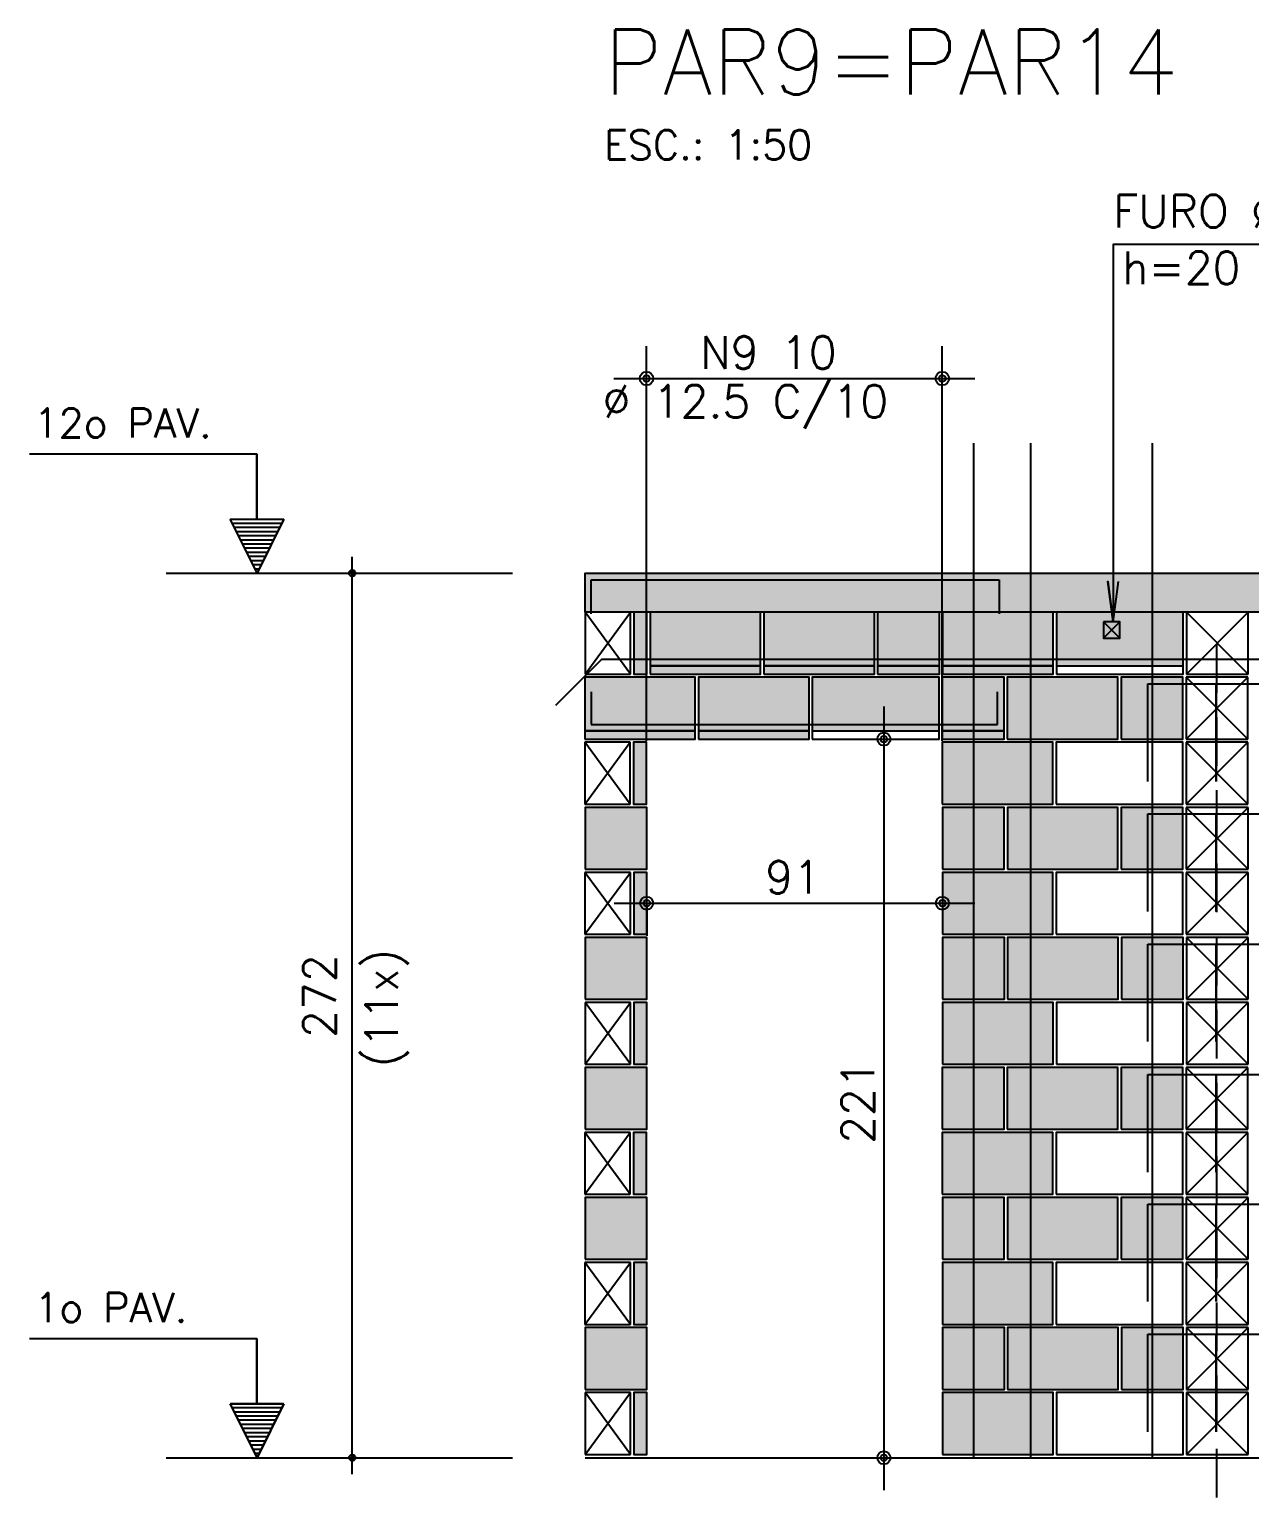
# Model space of a CAD drawing. Extents: x -2 to 121, y -2 to 61.
# Drawn here: x 69.19 to 76.7, y 28.76 to 37.8 of the extents above; entities that cross this region are included whole.
import ezdxf

# ---------------------------------------------------------------- set-up
doc = ezdxf.new("R2010")
doc.units = 0
doc.header["$MEASUREMENT"] = 0
doc.linetypes.add('ESTILO_TQS_0001', pattern=[0.45, 0.3, -0.15])
for name, color, linetype in [('PENA_01', 1, 'CONTINUOUS'), ('PENA_02', 2, 'CONTINUOUS'), ('PENA_03', 3, 'CONTINUOUS'), ('PENA_05', 5, 'CONTINUOUS'), ('PENA_06', 6, 'CONTINUOUS'), ('PENA_09', 254, 'CONTINUOUS'), ('PENA_11', 252, 'CONTINUOUS'), ('PENA_21', 100, 'CONTINUOUS'), ('PENA_23', 50, 'CONTINUOUS'), ('PENA_25', 210, 'CONTINUOUS')]:
    doc.layers.add(name, color=color, linetype=linetype)
doc.styles.get("Standard").update_dxf_attribs({"font": 'ROMANS.SHX'})

msp = doc.modelspace()

# ---------------------------------------------------------------- linework, layer by layer
at = {"layer": 'PENA_01', "linetype": 'Continuous'}
for p, q in [((72.988963, 33.423397), (72.988963, 35.850789)), ((74.808963, 33.423397), (74.808963, 35.850789)), ((72.788963, 35.650789), (75.008963, 35.650789)), ((70.03274, 34.453397), (72.163604, 34.453397)), ((75.801096, 34.153397), (75.901096, 34.053397)), ((75.901096, 34.153397), (75.801096, 34.053397)), ((73.011096, 33.883397), (73.691096, 33.883397)), ((73.711096, 33.883397), (74.391096, 33.883397)), ((74.411096, 33.883397), (74.791096, 33.883397)), ((74.811096, 33.883397), (75.491096, 33.883397)), ((75.511096, 33.883397), (76.291096, 33.883397)), ((74.449303, 33.633397), (74.449303, 28.813397)), ((72.608963, 33.483397), (73.288963, 33.483397)), ((73.308963, 33.483397), (73.988963, 33.483397)), ((74.008963, 33.483397), (74.788963, 33.483397)), ((74.808963, 33.483397), (75.188963, 33.483397)), ((74.598963, 33.433397), (74.649303, 33.433397)), ((72.79003, 32.423397), (75.01003, 32.423397)), ((72.99003, 32.413397), (72.99003, 32.223397)), ((70.03274, 29.013397), (72.163604, 29.013397)), ((74.413246, 29.013397), (74.649303, 29.013397))]:
    msp.add_line(p, q, dxfattribs=at)
at = {"layer": 'PENA_01', "linetype": 'ESTILO_TQS_0001'}
msp.add_line((76.495848, 34.018034), (76.495848, 23.289012), dxfattribs=at)
at = {"layer": 'PENA_01', "linetype": 'Continuous'}
msp.add_lwpolyline([(75.801096, 34.153397), (75.801096, 34.053397), (75.901096, 34.053397), (75.901096, 34.153397), (75.801096, 34.153397)], dxfattribs=at)
at = {"layer": 'PENA_02', "linetype": 'Continuous'}
for p, q in [((72.891096, 34.213397), (72.611096, 34.213397)), ((72.611096, 34.213397), (72.611096, 33.833397)), ((72.891096, 33.833397), (72.891096, 34.213397)), ((76.691096, 34.213397), (76.311096, 34.213397)), ((76.311096, 34.213397), (76.311096, 33.833397)), ((76.691096, 33.833397), (76.691096, 34.213397)), ((72.611096, 33.833397), (72.891096, 33.833397)), ((76.688963, 33.813397), (76.308963, 33.813397)), ((76.308963, 33.813397), (76.308963, 33.433397)), ((76.311096, 33.833397), (76.691096, 33.833397)), ((76.688963, 33.433397), (76.688963, 33.813397)), ((72.888963, 33.413397), (72.608963, 33.413397)), ((72.608963, 33.413397), (72.608963, 33.033397)), ((72.888963, 33.033397), (72.888963, 33.413397)), ((76.308963, 33.433397), (76.688963, 33.433397)), ((76.688963, 33.413397), (76.308963, 33.413397)), ((76.308963, 33.413397), (76.308963, 33.033397)), ((76.688963, 33.033397), (76.688963, 33.413397)), ((72.608963, 33.033397), (72.888963, 33.033397)), ((76.308963, 33.033397), (76.688963, 33.033397)), ((76.69003, 33.013397), (76.31003, 33.013397)), ((76.31003, 33.013397), (76.31003, 32.633397)), ((76.69003, 32.633397), (76.69003, 33.013397)), ((76.31003, 32.633397), (76.69003, 32.633397)), ((72.89003, 32.613397), (72.61003, 32.613397)), ((72.61003, 32.613397), (72.61003, 32.233397)), ((72.89003, 32.233397), (72.89003, 32.613397)), ((76.69003, 32.613397), (76.31003, 32.613397)), ((76.31003, 32.613397), (76.31003, 32.233397)), ((76.69003, 32.233397), (76.69003, 32.613397)), ((72.61003, 32.233397), (72.89003, 32.233397)), ((76.31003, 32.233397), (76.69003, 32.233397)), ((76.691096, 32.213397), (76.311096, 32.213397)), ((76.311096, 32.213397), (76.311096, 31.833397)), ((76.691096, 31.833397), (76.691096, 32.213397)), ((72.891096, 31.813397), (72.611096, 31.813397)), ((72.611096, 31.813397), (72.611096, 31.433397)), ((72.891096, 31.433397), (72.891096, 31.813397)), ((76.311096, 31.833397), (76.691096, 31.833397)), ((76.691096, 31.813397), (76.311096, 31.813397)), ((76.311096, 31.813397), (76.311096, 31.433397)), ((76.691096, 31.433397), (76.691096, 31.813397)), ((72.611096, 31.433397), (72.891096, 31.433397)), ((76.688963, 31.413397), (76.308963, 31.413397)), ((76.308963, 31.413397), (76.308963, 31.033397)), ((76.311096, 31.433397), (76.691096, 31.433397)), ((76.688963, 31.033397), (76.688963, 31.413397)), ((72.888963, 31.013397), (72.608963, 31.013397)), ((72.608963, 31.013397), (72.608963, 30.633397)), ((72.888963, 30.633397), (72.888963, 31.013397)), ((76.308963, 31.033397), (76.688963, 31.033397)), ((76.688963, 31.013397), (76.308963, 31.013397)), ((76.308963, 31.013397), (76.308963, 30.633397)), ((76.688963, 30.633397), (76.688963, 31.013397)), ((72.608963, 30.633397), (72.888963, 30.633397)), ((76.308963, 30.633397), (76.688963, 30.633397)), ((76.69003, 30.613397), (76.31003, 30.613397)), ((76.31003, 30.613397), (76.31003, 30.233397)), ((76.69003, 30.233397), (76.69003, 30.613397)), ((72.89003, 30.213397), (72.61003, 30.213397)), ((72.61003, 30.213397), (72.61003, 29.833397)), ((72.89003, 29.833397), (72.89003, 30.213397)), ((76.31003, 30.233397), (76.69003, 30.233397)), ((76.69003, 30.213397), (76.31003, 30.213397)), ((76.31003, 30.213397), (76.31003, 29.833397)), ((76.69003, 29.833397), (76.69003, 30.213397)), ((72.61003, 29.833397), (72.89003, 29.833397)), ((76.31003, 29.833397), (76.69003, 29.833397)), ((76.691096, 29.813397), (76.311096, 29.813397)), ((76.311096, 29.813397), (76.311096, 29.433397)), ((76.691096, 29.433397), (76.691096, 29.813397)), ((72.891096, 29.413397), (72.611096, 29.413397)), ((72.611096, 29.413397), (72.611096, 29.033397)), ((72.891096, 29.033397), (72.891096, 29.413397)), ((76.311096, 29.433397), (76.691096, 29.433397)), ((76.691096, 29.413397), (76.311096, 29.413397)), ((76.311096, 29.413397), (76.311096, 29.033397)), ((76.691096, 29.033397), (76.691096, 29.413397)), ((72.611096, 29.033397), (72.891096, 29.033397)), ((72.611096, 29.013397), (83.791096, 29.013397)), ((76.311096, 29.033397), (76.691096, 29.033397))]:
    msp.add_line(p, q, dxfattribs=at)
for points in [[(72.611096, 34.213397), (72.611096, 34.453397), (83.791096, 34.453397), (83.791096, 34.213397), (72.611096, 34.213397)], [(72.911096, 33.833397), (72.991096, 33.833397), (72.991096, 34.213397), (72.911096, 34.213397), (72.911096, 33.833397)], [(73.011096, 33.833397), (73.691096, 33.833397), (73.691096, 34.213397), (73.011096, 34.213397), (73.011096, 33.833397)], [(73.711096, 33.833397), (74.391096, 33.833397), (74.391096, 34.213397), (73.711096, 34.213397), (73.711096, 33.833397)], [(74.411096, 33.833397), (74.791096, 33.833397), (74.791096, 34.213397), (74.411096, 34.213397), (74.411096, 33.833397)], [(74.811096, 33.833397), (75.491096, 33.833397), (75.491096, 34.213397), (74.811096, 34.213397), (74.811096, 33.833397)], [(75.511096, 33.833397), (76.291096, 33.833397), (76.291096, 34.213397), (75.511096, 34.213397), (75.511096, 33.833397)], [(72.608963, 33.433397), (73.288963, 33.433397), (73.288963, 33.813397), (72.608963, 33.813397), (72.608963, 33.433397)], [(73.308963, 33.433397), (73.988963, 33.433397), (73.988963, 33.813397), (73.308963, 33.813397), (73.308963, 33.433397)], [(74.008963, 33.433397), (74.788963, 33.433397), (74.788963, 33.813397), (74.008963, 33.813397), (74.008963, 33.433397)], [(74.808963, 33.433397), (75.188963, 33.433397), (75.188963, 33.813397), (74.808963, 33.813397), (74.808963, 33.433397)], [(75.208963, 33.433397), (75.888963, 33.433397), (75.888963, 33.813397), (75.208963, 33.813397), (75.208963, 33.433397)], [(75.908963, 33.433397), (76.288963, 33.433397), (76.288963, 33.813397), (75.908963, 33.813397), (75.908963, 33.433397)], [(72.908963, 33.033397), (72.988963, 33.033397), (72.988963, 33.413397), (72.908963, 33.413397), (72.908963, 33.033397)], [(74.808963, 33.033397), (75.488963, 33.033397), (75.488963, 33.413397), (74.808963, 33.413397), (74.808963, 33.033397)], [(75.508963, 33.033397), (76.288963, 33.033397), (76.288963, 33.413397), (75.508963, 33.413397), (75.508963, 33.033397)], [(72.611096, 32.633397), (72.991096, 32.633397), (72.991096, 33.013397), (72.611096, 33.013397), (72.611096, 32.633397)], [(74.81003, 32.633397), (75.19003, 32.633397), (75.19003, 33.013397), (74.81003, 33.013397), (74.81003, 32.633397)], [(75.21003, 32.633397), (75.89003, 32.633397), (75.89003, 33.013397), (75.21003, 33.013397), (75.21003, 32.633397)], [(75.91003, 32.633397), (76.29003, 32.633397), (76.29003, 33.013397), (75.91003, 33.013397), (75.91003, 32.633397)], [(72.91003, 32.233397), (72.99003, 32.233397), (72.99003, 32.613397), (72.91003, 32.613397), (72.91003, 32.233397)], [(74.81003, 32.233397), (75.49003, 32.233397), (75.49003, 32.613397), (74.81003, 32.613397), (74.81003, 32.233397)], [(75.51003, 32.233397), (76.29003, 32.233397), (76.29003, 32.613397), (75.51003, 32.613397), (75.51003, 32.233397)], [(72.611096, 31.833397), (72.991096, 31.833397), (72.991096, 32.213397), (72.611096, 32.213397), (72.611096, 31.833397)], [(74.811096, 31.833397), (75.191096, 31.833397), (75.191096, 32.213397), (74.811096, 32.213397), (74.811096, 31.833397)], [(75.211096, 31.833397), (75.891096, 31.833397), (75.891096, 32.213397), (75.211096, 32.213397), (75.211096, 31.833397)], [(75.911096, 31.833397), (76.291096, 31.833397), (76.291096, 32.213397), (75.911096, 32.213397), (75.911096, 31.833397)], [(72.911096, 31.433397), (72.991096, 31.433397), (72.991096, 31.813397), (72.911096, 31.813397), (72.911096, 31.433397)], [(74.811096, 31.433397), (75.491096, 31.433397), (75.491096, 31.813397), (74.811096, 31.813397), (74.811096, 31.433397)], [(75.511096, 31.433397), (76.291096, 31.433397), (76.291096, 31.813397), (75.511096, 31.813397), (75.511096, 31.433397)], [(72.611096, 31.033397), (72.991096, 31.033397), (72.991096, 31.413397), (72.611096, 31.413397), (72.611096, 31.033397)], [(74.808963, 31.033397), (75.188963, 31.033397), (75.188963, 31.413397), (74.808963, 31.413397), (74.808963, 31.033397)], [(75.208963, 31.033397), (75.888963, 31.033397), (75.888963, 31.413397), (75.208963, 31.413397), (75.208963, 31.033397)], [(75.908963, 31.033397), (76.288963, 31.033397), (76.288963, 31.413397), (75.908963, 31.413397), (75.908963, 31.033397)], [(72.908963, 30.633397), (72.988963, 30.633397), (72.988963, 31.013397), (72.908963, 31.013397), (72.908963, 30.633397)], [(74.808963, 30.633397), (75.488963, 30.633397), (75.488963, 31.013397), (74.808963, 31.013397), (74.808963, 30.633397)], [(75.508963, 30.633397), (76.288963, 30.633397), (76.288963, 31.013397), (75.508963, 31.013397), (75.508963, 30.633397)], [(72.611096, 30.233397), (72.991096, 30.233397), (72.991096, 30.613397), (72.611096, 30.613397), (72.611096, 30.233397)], [(74.81003, 30.233397), (75.19003, 30.233397), (75.19003, 30.613397), (74.81003, 30.613397), (74.81003, 30.233397)], [(75.21003, 30.233397), (75.89003, 30.233397), (75.89003, 30.613397), (75.21003, 30.613397), (75.21003, 30.233397)], [(75.91003, 30.233397), (76.29003, 30.233397), (76.29003, 30.613397), (75.91003, 30.613397), (75.91003, 30.233397)], [(72.91003, 29.833397), (72.99003, 29.833397), (72.99003, 30.213397), (72.91003, 30.213397), (72.91003, 29.833397)], [(74.81003, 29.833397), (75.49003, 29.833397), (75.49003, 30.213397), (74.81003, 30.213397), (74.81003, 29.833397)], [(75.51003, 29.833397), (76.29003, 29.833397), (76.29003, 30.213397), (75.51003, 30.213397), (75.51003, 29.833397)], [(72.611096, 29.433397), (72.991096, 29.433397), (72.991096, 29.813397), (72.611096, 29.813397), (72.611096, 29.433397)], [(74.811096, 29.433397), (75.191096, 29.433397), (75.191096, 29.813397), (74.811096, 29.813397), (74.811096, 29.433397)], [(75.211096, 29.433397), (75.891096, 29.433397), (75.891096, 29.813397), (75.211096, 29.813397), (75.211096, 29.433397)], [(75.911096, 29.433397), (76.291096, 29.433397), (76.291096, 29.813397), (75.911096, 29.813397), (75.911096, 29.433397)], [(72.911096, 29.033397), (72.991096, 29.033397), (72.991096, 29.413397), (72.911096, 29.413397), (72.911096, 29.033397)], [(74.811096, 29.033397), (75.491096, 29.033397), (75.491096, 29.413397), (74.811096, 29.413397), (74.811096, 29.033397)], [(75.511096, 29.033397), (76.291096, 29.033397), (76.291096, 29.413397), (75.511096, 29.413397), (75.511096, 29.033397)]]:
    msp.add_lwpolyline(points, dxfattribs=at)
for centre, radius in [((72.988963, 35.650789), 0.041625), ((72.988963, 35.650789), 0.02075), ((74.808963, 35.650789), 0.041625), ((74.808963, 35.650789), 0.02075), ((71.178886, 34.453397), 0.02), ((71.178886, 34.453397), 0.01), ((74.449303, 33.433397), 0.04), ((74.449303, 33.433397), 0.02), ((72.99003, 32.423397), 0.04), ((72.99003, 32.423397), 0.02), ((74.81003, 32.423397), 0.04), ((74.81003, 32.423397), 0.02), ((71.178886, 29.013397), 0.02), ((71.178886, 29.013397), 0.01), ((74.449303, 29.013397), 0.04), ((74.449303, 29.013397), 0.02)]:
    msp.add_circle(centre, radius, dxfattribs=at)
at = {"layer": 'PENA_03', "linetype": 'Continuous'}
for p, q in [((70.591739, 35.185263), (69.191739, 35.185263)), ((70.591739, 34.785263), (70.591739, 35.185263)), ((70.593139, 34.785263), (70.593139, 35.186663)), ((70.592439, 34.453397), (70.426506, 34.785263)), ((70.426506, 34.785263), (70.591739, 34.785263)), ((70.592439, 34.45652), (70.428762, 34.783872)), ((70.756115, 34.783872), (70.428762, 34.783872)), ((70.745608, 34.759735), (70.439269, 34.759735)), ((70.732844, 34.734207), (70.452034, 34.734207)), ((70.72008, 34.708679), (70.464798, 34.708679)), ((70.758372, 34.785263), (70.592439, 34.453397)), ((70.756115, 34.783873), (70.592439, 34.456519)), ((70.593139, 34.785263), (70.758372, 34.785263)), ((70.707315, 34.683151), (70.477562, 34.683151)), ((70.694551, 34.657622), (70.490326, 34.657622)), ((70.681787, 34.632094), (70.50309, 34.632094)), ((70.669023, 34.606566), (70.515854, 34.606566)), ((70.656259, 34.581038), (70.528618, 34.581038)), ((70.643495, 34.55551), (70.541382, 34.55551)), ((70.630731, 34.529982), (70.554146, 34.529982)), ((71.178886, 28.912865), (71.178886, 34.553397)), ((70.617967, 34.504453), (70.56691, 34.504453)), ((70.605203, 34.478925), (70.579675, 34.478925)), ((72.611096, 33.833397), (72.891096, 34.213397)), ((72.891096, 33.833397), (72.611096, 34.213397)), ((76.311096, 33.833397), (76.691096, 34.213397)), ((76.691096, 33.833397), (76.311096, 34.213397)), ((76.308963, 33.433397), (76.688963, 33.813397)), ((76.688963, 33.433397), (76.308963, 33.813397)), ((72.608963, 33.033397), (72.888963, 33.413397)), ((72.888963, 33.033397), (72.608963, 33.413397)), ((74.398963, 33.433397), (74.398963, 33.433397)), ((76.308963, 33.033397), (76.688963, 33.413397)), ((76.688963, 33.033397), (76.308963, 33.413397)), ((72.988963, 33.223397), (72.988963, 33.223397)), ((74.808963, 33.223397), (74.808963, 33.223397)), ((76.31003, 32.633397), (76.69003, 33.013397)), ((76.69003, 32.633397), (76.31003, 33.013397)), ((72.61003, 32.233397), (72.89003, 32.613397)), ((72.89003, 32.233397), (72.61003, 32.613397)), ((72.99003, 32.613397), (72.99003, 32.613397)), ((76.31003, 32.233397), (76.69003, 32.613397)), ((76.69003, 32.233397), (76.31003, 32.613397)), ((74.81003, 32.423397), (74.81003, 32.423397)), ((76.311096, 31.833397), (76.691096, 32.213397)), ((76.691096, 31.833397), (76.311096, 32.213397)), ((72.611096, 31.433397), (72.891096, 31.813397)), ((72.891096, 31.433397), (72.611096, 31.813397)), ((76.311096, 31.433397), (76.691096, 31.813397)), ((76.691096, 31.433397), (76.311096, 31.813397)), ((76.308963, 31.033397), (76.688963, 31.413397)), ((76.688963, 31.033397), (76.308963, 31.413397)), ((72.608963, 30.633397), (72.888963, 31.013397)), ((72.888963, 30.633397), (72.608963, 31.013397)), ((76.308963, 30.633397), (76.688963, 31.013397)), ((76.688963, 30.633397), (76.308963, 31.013397)), ((76.31003, 30.233397), (76.69003, 30.613397)), ((76.69003, 30.233397), (76.31003, 30.613397)), ((72.61003, 29.833397), (72.89003, 30.213397)), ((72.89003, 29.833397), (72.61003, 30.213397)), ((76.31003, 29.833397), (76.69003, 30.213397)), ((76.69003, 29.833397), (76.31003, 30.213397)), ((70.591739, 29.745263), (69.191739, 29.745263)), ((70.591739, 29.345263), (70.591739, 29.745263)), ((70.593139, 29.345263), (70.593139, 29.746663)), ((76.311096, 29.433397), (76.691096, 29.813397)), ((76.691096, 29.433397), (76.311096, 29.813397)), ((72.611096, 29.033397), (72.891096, 29.413397)), ((72.891096, 29.033397), (72.611096, 29.413397)), ((76.311096, 29.033397), (76.691096, 29.413397)), ((76.691096, 29.033397), (76.311096, 29.413397)), ((70.592439, 29.013397), (70.426506, 29.345263)), ((70.426506, 29.345263), (70.591739, 29.345263)), ((70.592439, 29.01652), (70.428762, 29.343872)), ((70.756115, 29.343872), (70.428762, 29.343872)), ((70.745608, 29.319735), (70.439269, 29.319735)), ((70.732844, 29.294207), (70.452034, 29.294207)), ((70.758372, 29.345263), (70.592439, 29.013397)), ((70.756115, 29.343873), (70.592439, 29.016519)), ((70.593139, 29.345263), (70.758372, 29.345263)), ((70.72008, 29.268679), (70.464798, 29.268679)), ((70.707315, 29.243151), (70.477562, 29.243151)), ((70.694551, 29.217622), (70.490326, 29.217622)), ((70.681787, 29.192094), (70.50309, 29.192094)), ((70.669023, 29.166566), (70.515854, 29.166566)), ((70.656259, 29.141038), (70.528618, 29.141038)), ((70.643495, 29.11551), (70.541382, 29.11551)), ((70.630731, 29.089982), (70.554146, 29.089982)), ((70.617967, 29.064453), (70.56691, 29.064453)), ((70.605203, 29.038925), (70.579675, 29.038925)), ((74.213246, 29.013397), (74.213246, 29.013397))]:
    msp.add_line(p, q, dxfattribs=at)
msp.add_lwpolyline([(77.310119, 36.475972), (75.860127, 36.475972), (75.860127, 34.153628), (75.827496, 34.401489), (75.860127, 34.153628), (75.892759, 34.401489)], dxfattribs=at)
at = {"layer": 'PENA_05', "linetype": 'Continuous'}
for p, q in [((72.648963, 34.203397), (72.648963, 34.413397)), ((72.648963, 34.413397), (75.158963, 34.413397)), ((75.158963, 34.413397), (75.158963, 34.203397)), ((72.711096, 33.923397), (72.428253, 33.640555)), ((83.691096, 33.923397), (72.711096, 33.923397)), ((72.648963, 33.723397), (72.648963, 33.523397)), ((75.148963, 33.523397), (75.148963, 33.723397)), ((76.074032, 33.172453), (76.074032, 33.772453)), ((76.074032, 33.772453), (76.494032, 33.772453)), ((76.494032, 33.772453), (76.494032, 33.172453)), ((76.494032, 33.172453), (76.494032, 33.772453)), ((76.494032, 33.772453), (76.914032, 33.772453)), ((72.648963, 33.523397), (75.148963, 33.523397)), ((76.074032, 32.372453), (76.074032, 32.972453)), ((76.074032, 32.972453), (76.494032, 32.972453)), ((76.494032, 32.972453), (76.494032, 32.372453)), ((76.494032, 32.372453), (76.494032, 32.972453)), ((76.494032, 32.972453), (76.914032, 32.972453)), ((76.074032, 31.572453), (76.074032, 32.172453)), ((76.074032, 32.172453), (76.494032, 32.172453)), ((76.494032, 32.172453), (76.494032, 31.572453)), ((76.494032, 31.572453), (76.494032, 32.172453)), ((76.494032, 32.172453), (76.914032, 32.172453)), ((76.074032, 30.770081), (76.074032, 31.370081)), ((76.074032, 31.370081), (76.494032, 31.370081)), ((76.494032, 31.370081), (76.494032, 30.770081)), ((76.494032, 30.770081), (76.494032, 31.370081)), ((76.494032, 31.370081), (76.914032, 31.370081)), ((76.074032, 29.973319), (76.074032, 30.573319)), ((76.074032, 30.573319), (76.494032, 30.573319)), ((76.494032, 30.573319), (76.494032, 29.973319)), ((76.494032, 29.973319), (76.494032, 30.573319)), ((76.494032, 30.573319), (76.914032, 30.573319)), ((76.074032, 29.172453), (76.074032, 29.772453)), ((76.074032, 29.772453), (76.494032, 29.772453)), ((76.494032, 29.772453), (76.494032, 29.172453)), ((76.494032, 29.172453), (76.494032, 29.772453)), ((76.494032, 29.772453), (76.914032, 29.772453))]:
    msp.add_line(p, q, dxfattribs=at)
for points in [[(75.001096, 35.253397), (75.001096, 29.013397)], [(75.351096, 35.253397), (75.351096, 29.013397)], [(76.101096, 35.253397), (76.101096, 29.013397)]]:
    msp.add_lwpolyline(points, dxfattribs=at)
at = {"layer": 'PENA_09', "linetype": 'Continuous'}
for points in [[(73.011096, 33.883397), (73.691096, 33.883397), (73.691096, 34.213397), (73.011096, 34.213397), (73.011096, 33.883397)], [(73.711096, 33.883397), (74.391096, 33.883397), (74.391096, 34.213397), (73.711096, 34.213397), (73.711096, 33.883397)], [(74.411096, 33.883397), (74.791096, 33.883397), (74.791096, 34.213397), (74.411096, 34.213397), (74.411096, 33.883397)], [(74.811096, 33.883397), (75.491096, 33.883397), (75.491096, 34.213397), (74.811096, 34.213397), (74.811096, 33.883397)], [(75.511096, 33.883397), (76.291096, 33.883397), (76.291096, 34.213397), (75.511096, 34.213397), (75.511096, 33.883397)], [(72.608963, 33.483397), (73.288963, 33.483397), (73.288963, 33.813397), (72.608963, 33.813397), (72.608963, 33.483397)], [(73.308963, 33.483397), (73.988963, 33.483397), (73.988963, 33.813397), (73.308963, 33.813397), (73.308963, 33.483397)], [(74.008963, 33.483397), (74.788963, 33.483397), (74.788963, 33.813397), (74.008963, 33.813397), (74.008963, 33.483397)], [(74.808963, 33.483397), (75.188963, 33.483397), (75.188963, 33.813397), (74.808963, 33.813397), (74.808963, 33.483397)]]:
    msp.add_lwpolyline(points, dxfattribs=at)
for points in [[(73.011096, 33.883397), (73.691096, 33.883397), (73.691096, 34.213397)], [(73.011096, 33.883397), (73.691096, 34.213397), (73.011096, 34.213397)], [(73.011096, 33.883397), (73.011096, 34.213397), (73.011096, 33.883397)], [(73.711096, 33.883397), (74.391096, 33.883397), (74.391096, 34.213397)], [(73.711096, 33.883397), (74.391096, 34.213397), (73.711096, 34.213397)], [(73.711096, 33.883397), (73.711096, 34.213397), (73.711096, 33.883397)], [(74.411096, 33.883397), (74.791096, 33.883397), (74.791096, 34.213397)], [(74.411096, 33.883397), (74.791096, 34.213397), (74.411096, 34.213397)], [(74.411096, 33.883397), (74.411096, 34.213397), (74.411096, 33.883397)], [(74.811096, 33.883397), (75.491096, 33.883397), (75.491096, 34.213397)], [(74.811096, 33.883397), (75.491096, 34.213397), (74.811096, 34.213397)], [(74.811096, 33.883397), (74.811096, 34.213397), (74.811096, 33.883397)], [(75.511096, 33.883397), (76.291096, 33.883397), (76.291096, 34.213397)], [(75.511096, 33.883397), (76.291096, 34.213397), (75.511096, 34.213397)], [(75.511096, 33.883397), (75.511096, 34.213397), (75.511096, 33.883397)], [(72.608963, 33.483397), (73.288963, 33.483397), (73.288963, 33.813397)], [(72.608963, 33.483397), (73.288963, 33.813397), (72.608963, 33.813397)], [(72.608963, 33.483397), (72.608963, 33.813397), (72.608963, 33.483397)], [(73.308963, 33.483397), (73.988963, 33.483397), (73.988963, 33.813397)], [(73.308963, 33.483397), (73.988963, 33.813397), (73.308963, 33.813397)], [(73.308963, 33.483397), (73.308963, 33.813397), (73.308963, 33.483397)], [(74.008963, 33.483397), (74.788963, 33.483397), (74.788963, 33.813397)], [(74.008963, 33.483397), (74.788963, 33.813397), (74.008963, 33.813397)], [(74.008963, 33.483397), (74.008963, 33.813397), (74.008963, 33.483397)], [(74.808963, 33.483397), (75.188963, 33.483397), (75.188963, 33.813397)], [(74.808963, 33.483397), (75.188963, 33.813397), (74.808963, 33.813397)], [(74.808963, 33.483397), (74.808963, 33.813397), (74.808963, 33.483397)]]:
    msp.add_solid(points, dxfattribs=at)
at = {"layer": 'PENA_11', "linetype": 'Continuous'}
for points in [[(72.611096, 34.213397), (72.611096, 34.453397), (83.791096, 34.453397)], [(72.611096, 34.213397), (83.791096, 34.453397), (83.791096, 34.213397)], [(72.611096, 34.213397), (83.791096, 34.213397), (72.611096, 34.213397)]]:
    msp.add_solid(points, dxfattribs=at)
at = {"layer": 'PENA_21', "linetype": 'Continuous'}
for points in [[(73.011096, 33.833397), (73.691096, 33.833397), (73.691096, 33.883397), (73.011096, 33.883397), (73.011096, 33.833397)], [(73.711096, 33.833397), (74.391096, 33.833397), (74.391096, 33.883397), (73.711096, 33.883397), (73.711096, 33.833397)], [(74.811096, 33.833397), (75.491096, 33.833397), (75.491096, 33.883397), (74.811096, 33.883397), (74.811096, 33.833397)], [(75.208963, 33.433397), (75.888963, 33.433397), (75.888963, 33.813397), (75.208963, 33.813397), (75.208963, 33.433397)], [(72.608963, 33.433397), (73.288963, 33.433397), (73.288963, 33.483397), (72.608963, 33.483397), (72.608963, 33.433397)], [(73.308963, 33.433397), (73.988963, 33.433397), (73.988963, 33.483397), (73.308963, 33.483397), (73.308963, 33.433397)], [(74.808963, 33.033397), (75.488963, 33.033397), (75.488963, 33.413397), (74.808963, 33.413397), (74.808963, 33.033397)], [(75.21003, 32.633397), (75.89003, 32.633397), (75.89003, 33.013397), (75.21003, 33.013397), (75.21003, 32.633397)], [(74.81003, 32.233397), (75.49003, 32.233397), (75.49003, 32.613397), (74.81003, 32.613397), (74.81003, 32.233397)], [(75.211096, 31.833397), (75.891096, 31.833397), (75.891096, 32.213397), (75.211096, 32.213397), (75.211096, 31.833397)], [(74.811096, 31.433397), (75.491096, 31.433397), (75.491096, 31.813397), (74.811096, 31.813397), (74.811096, 31.433397)], [(75.208963, 31.033397), (75.888963, 31.033397), (75.888963, 31.413397), (75.208963, 31.413397), (75.208963, 31.033397)], [(74.808963, 30.633397), (75.488963, 30.633397), (75.488963, 31.013397), (74.808963, 31.013397), (74.808963, 30.633397)], [(75.21003, 30.233397), (75.89003, 30.233397), (75.89003, 30.613397), (75.21003, 30.613397), (75.21003, 30.233397)], [(74.81003, 29.833397), (75.49003, 29.833397), (75.49003, 30.213397), (74.81003, 30.213397), (74.81003, 29.833397)], [(75.211096, 29.433397), (75.891096, 29.433397), (75.891096, 29.813397), (75.211096, 29.813397), (75.211096, 29.433397)], [(74.811096, 29.033397), (75.491096, 29.033397), (75.491096, 29.413397), (74.811096, 29.413397), (74.811096, 29.033397)]]:
    msp.add_lwpolyline(points, dxfattribs=at)
for points in [[(73.011096, 33.833397), (73.691096, 33.833397), (73.691096, 33.883397)], [(73.011096, 33.833397), (73.691096, 33.883397), (73.011096, 33.883397)], [(73.011096, 33.833397), (73.011096, 33.883397), (73.011096, 33.833397)], [(73.711096, 33.833397), (74.391096, 33.833397), (74.391096, 33.883397)], [(73.711096, 33.833397), (74.391096, 33.883397), (73.711096, 33.883397)], [(73.711096, 33.833397), (73.711096, 33.883397), (73.711096, 33.833397)], [(74.811096, 33.833397), (75.491096, 33.833397), (75.491096, 33.883397)], [(74.811096, 33.833397), (75.491096, 33.883397), (74.811096, 33.883397)], [(74.811096, 33.833397), (74.811096, 33.883397), (74.811096, 33.833397)], [(75.208963, 33.433397), (75.888963, 33.433397), (75.888963, 33.813397)], [(75.208963, 33.433397), (75.888963, 33.813397), (75.208963, 33.813397)], [(75.208963, 33.433397), (75.208963, 33.813397), (75.208963, 33.433397)], [(72.608963, 33.433397), (73.288963, 33.433397), (73.288963, 33.483397)], [(72.608963, 33.433397), (73.288963, 33.483397), (72.608963, 33.483397)], [(72.608963, 33.433397), (72.608963, 33.483397), (72.608963, 33.433397)], [(73.308963, 33.433397), (73.988963, 33.433397), (73.988963, 33.483397)], [(73.308963, 33.433397), (73.988963, 33.483397), (73.308963, 33.483397)], [(73.308963, 33.433397), (73.308963, 33.483397), (73.308963, 33.433397)], [(74.808963, 33.033397), (75.488963, 33.033397), (75.488963, 33.413397)], [(74.808963, 33.033397), (75.488963, 33.413397), (74.808963, 33.413397)], [(74.808963, 33.033397), (74.808963, 33.413397), (74.808963, 33.033397)], [(75.21003, 32.633397), (75.89003, 32.633397), (75.89003, 33.013397)], [(75.21003, 32.633397), (75.89003, 33.013397), (75.21003, 33.013397)], [(75.21003, 32.633397), (75.21003, 33.013397), (75.21003, 32.633397)], [(74.81003, 32.233397), (75.49003, 32.233397), (75.49003, 32.613397)], [(74.81003, 32.233397), (75.49003, 32.613397), (74.81003, 32.613397)], [(74.81003, 32.233397), (74.81003, 32.613397), (74.81003, 32.233397)], [(75.211096, 31.833397), (75.891096, 31.833397), (75.891096, 32.213397)], [(75.211096, 31.833397), (75.891096, 32.213397), (75.211096, 32.213397)], [(75.211096, 31.833397), (75.211096, 32.213397), (75.211096, 31.833397)], [(74.811096, 31.433397), (75.491096, 31.433397), (75.491096, 31.813397)], [(74.811096, 31.433397), (75.491096, 31.813397), (74.811096, 31.813397)], [(74.811096, 31.433397), (74.811096, 31.813397), (74.811096, 31.433397)], [(75.208963, 31.033397), (75.888963, 31.033397), (75.888963, 31.413397)], [(75.208963, 31.033397), (75.888963, 31.413397), (75.208963, 31.413397)], [(75.208963, 31.033397), (75.208963, 31.413397), (75.208963, 31.033397)], [(74.808963, 30.633397), (75.488963, 30.633397), (75.488963, 31.013397)], [(74.808963, 30.633397), (75.488963, 31.013397), (74.808963, 31.013397)], [(74.808963, 30.633397), (74.808963, 31.013397), (74.808963, 30.633397)], [(75.21003, 30.233397), (75.89003, 30.233397), (75.89003, 30.613397)], [(75.21003, 30.233397), (75.89003, 30.613397), (75.21003, 30.613397)], [(75.21003, 30.233397), (75.21003, 30.613397), (75.21003, 30.233397)], [(74.81003, 29.833397), (75.49003, 29.833397), (75.49003, 30.213397)], [(74.81003, 29.833397), (75.49003, 30.213397), (74.81003, 30.213397)], [(74.81003, 29.833397), (74.81003, 30.213397), (74.81003, 29.833397)], [(75.211096, 29.433397), (75.891096, 29.433397), (75.891096, 29.813397)], [(75.211096, 29.433397), (75.891096, 29.813397), (75.211096, 29.813397)], [(75.211096, 29.433397), (75.211096, 29.813397), (75.211096, 29.433397)], [(74.811096, 29.033397), (75.491096, 29.033397), (75.491096, 29.413397)], [(74.811096, 29.033397), (75.491096, 29.413397), (74.811096, 29.413397)], [(74.811096, 29.033397), (74.811096, 29.413397), (74.811096, 29.033397)]]:
    msp.add_solid(points, dxfattribs=at)
at = {"layer": 'PENA_23', "linetype": 'Continuous'}
for points in [[(74.411096, 33.833397), (74.791096, 33.833397), (74.791096, 33.883397), (74.411096, 33.883397), (74.411096, 33.833397)], [(75.908963, 33.433397), (76.288963, 33.433397), (76.288963, 33.813397), (75.908963, 33.813397), (75.908963, 33.433397)], [(74.808963, 33.433397), (75.188963, 33.433397), (75.188963, 33.483397), (74.808963, 33.483397), (74.808963, 33.433397)], [(72.611096, 32.633397), (72.991096, 32.633397), (72.991096, 33.013397), (72.611096, 33.013397), (72.611096, 32.633397)], [(74.81003, 32.633397), (75.19003, 32.633397), (75.19003, 33.013397), (74.81003, 33.013397), (74.81003, 32.633397)], [(75.91003, 32.633397), (76.29003, 32.633397), (76.29003, 33.013397), (75.91003, 33.013397), (75.91003, 32.633397)], [(72.611096, 31.833397), (72.991096, 31.833397), (72.991096, 32.213397), (72.611096, 32.213397), (72.611096, 31.833397)], [(74.811096, 31.833397), (75.191096, 31.833397), (75.191096, 32.213397), (74.811096, 32.213397), (74.811096, 31.833397)], [(75.911096, 31.833397), (76.291096, 31.833397), (76.291096, 32.213397), (75.911096, 32.213397), (75.911096, 31.833397)], [(72.611096, 31.033397), (72.991096, 31.033397), (72.991096, 31.413397), (72.611096, 31.413397), (72.611096, 31.033397)], [(74.808963, 31.033397), (75.188963, 31.033397), (75.188963, 31.413397), (74.808963, 31.413397), (74.808963, 31.033397)], [(75.908963, 31.033397), (76.288963, 31.033397), (76.288963, 31.413397), (75.908963, 31.413397), (75.908963, 31.033397)], [(72.611096, 30.233397), (72.991096, 30.233397), (72.991096, 30.613397), (72.611096, 30.613397), (72.611096, 30.233397)], [(74.81003, 30.233397), (75.19003, 30.233397), (75.19003, 30.613397), (74.81003, 30.613397), (74.81003, 30.233397)], [(75.91003, 30.233397), (76.29003, 30.233397), (76.29003, 30.613397), (75.91003, 30.613397), (75.91003, 30.233397)], [(72.611096, 29.433397), (72.991096, 29.433397), (72.991096, 29.813397), (72.611096, 29.813397), (72.611096, 29.433397)], [(74.811096, 29.433397), (75.191096, 29.433397), (75.191096, 29.813397), (74.811096, 29.813397), (74.811096, 29.433397)], [(75.911096, 29.433397), (76.291096, 29.433397), (76.291096, 29.813397), (75.911096, 29.813397), (75.911096, 29.433397)]]:
    msp.add_lwpolyline(points, dxfattribs=at)
for points in [[(74.411096, 33.833397), (74.791096, 33.833397), (74.791096, 33.883397)], [(74.411096, 33.833397), (74.791096, 33.883397), (74.411096, 33.883397)], [(74.411096, 33.833397), (74.411096, 33.883397), (74.411096, 33.833397)], [(75.908963, 33.433397), (76.288963, 33.433397), (76.288963, 33.813397)], [(75.908963, 33.433397), (76.288963, 33.813397), (75.908963, 33.813397)], [(75.908963, 33.433397), (75.908963, 33.813397), (75.908963, 33.433397)], [(74.808963, 33.433397), (75.188963, 33.433397), (75.188963, 33.483397)], [(74.808963, 33.433397), (75.188963, 33.483397), (74.808963, 33.483397)], [(74.808963, 33.433397), (74.808963, 33.483397), (74.808963, 33.433397)], [(72.611096, 32.633397), (72.991096, 32.633397), (72.991096, 33.013397)], [(72.611096, 32.633397), (72.991096, 33.013397), (72.611096, 33.013397)], [(72.611096, 32.633397), (72.611096, 33.013397), (72.611096, 32.633397)], [(74.81003, 32.633397), (75.19003, 32.633397), (75.19003, 33.013397)], [(74.81003, 32.633397), (75.19003, 33.013397), (74.81003, 33.013397)], [(74.81003, 32.633397), (74.81003, 33.013397), (74.81003, 32.633397)], [(75.91003, 32.633397), (76.29003, 32.633397), (76.29003, 33.013397)], [(75.91003, 32.633397), (76.29003, 33.013397), (75.91003, 33.013397)], [(75.91003, 32.633397), (75.91003, 33.013397), (75.91003, 32.633397)], [(72.611096, 31.833397), (72.991096, 31.833397), (72.991096, 32.213397)], [(72.611096, 31.833397), (72.991096, 32.213397), (72.611096, 32.213397)], [(72.611096, 31.833397), (72.611096, 32.213397), (72.611096, 31.833397)], [(74.811096, 31.833397), (75.191096, 31.833397), (75.191096, 32.213397)], [(74.811096, 31.833397), (75.191096, 32.213397), (74.811096, 32.213397)], [(74.811096, 31.833397), (74.811096, 32.213397), (74.811096, 31.833397)], [(75.911096, 31.833397), (76.291096, 31.833397), (76.291096, 32.213397)], [(75.911096, 31.833397), (76.291096, 32.213397), (75.911096, 32.213397)], [(75.911096, 31.833397), (75.911096, 32.213397), (75.911096, 31.833397)], [(72.611096, 31.033397), (72.991096, 31.033397), (72.991096, 31.413397)], [(72.611096, 31.033397), (72.991096, 31.413397), (72.611096, 31.413397)], [(72.611096, 31.033397), (72.611096, 31.413397), (72.611096, 31.033397)], [(74.808963, 31.033397), (75.188963, 31.033397), (75.188963, 31.413397)], [(74.808963, 31.033397), (75.188963, 31.413397), (74.808963, 31.413397)], [(74.808963, 31.033397), (74.808963, 31.413397), (74.808963, 31.033397)], [(75.908963, 31.033397), (76.288963, 31.033397), (76.288963, 31.413397)], [(75.908963, 31.033397), (76.288963, 31.413397), (75.908963, 31.413397)], [(75.908963, 31.033397), (75.908963, 31.413397), (75.908963, 31.033397)], [(72.611096, 30.233397), (72.991096, 30.233397), (72.991096, 30.613397)], [(72.611096, 30.233397), (72.991096, 30.613397), (72.611096, 30.613397)], [(72.611096, 30.233397), (72.611096, 30.613397), (72.611096, 30.233397)], [(74.81003, 30.233397), (75.19003, 30.233397), (75.19003, 30.613397)], [(74.81003, 30.233397), (75.19003, 30.613397), (74.81003, 30.613397)], [(74.81003, 30.233397), (74.81003, 30.613397), (74.81003, 30.233397)], [(75.91003, 30.233397), (76.29003, 30.233397), (76.29003, 30.613397)], [(75.91003, 30.233397), (76.29003, 30.613397), (75.91003, 30.613397)], [(75.91003, 30.233397), (75.91003, 30.613397), (75.91003, 30.233397)], [(72.611096, 29.433397), (72.991096, 29.433397), (72.991096, 29.813397)], [(72.611096, 29.433397), (72.991096, 29.813397), (72.611096, 29.813397)], [(72.611096, 29.433397), (72.611096, 29.813397), (72.611096, 29.433397)], [(74.811096, 29.433397), (75.191096, 29.433397), (75.191096, 29.813397)], [(74.811096, 29.433397), (75.191096, 29.813397), (74.811096, 29.813397)], [(74.811096, 29.433397), (74.811096, 29.813397), (74.811096, 29.433397)], [(75.911096, 29.433397), (76.291096, 29.433397), (76.291096, 29.813397)], [(75.911096, 29.433397), (76.291096, 29.813397), (75.911096, 29.813397)], [(75.911096, 29.433397), (75.911096, 29.813397), (75.911096, 29.433397)]]:
    msp.add_solid(points, dxfattribs=at)
at = {"layer": 'PENA_25', "linetype": 'Continuous'}
for points in [[(72.991096, 34.213397), (72.911096, 34.213397), (72.911096, 33.833397), (72.991096, 33.833397), (72.991096, 34.213397)], [(72.988963, 33.413397), (72.908963, 33.413397), (72.908963, 33.033397), (72.988963, 33.033397), (72.988963, 33.413397)], [(72.99003, 32.613397), (72.91003, 32.613397), (72.91003, 32.233397), (72.99003, 32.233397), (72.99003, 32.613397)], [(72.991096, 31.813397), (72.911096, 31.813397), (72.911096, 31.433397), (72.991096, 31.433397), (72.991096, 31.813397)], [(72.988963, 31.013397), (72.908963, 31.013397), (72.908963, 30.633397), (72.988963, 30.633397), (72.988963, 31.013397)], [(72.99003, 30.213397), (72.91003, 30.213397), (72.91003, 29.833397), (72.99003, 29.833397), (72.99003, 30.213397)], [(72.991096, 29.413397), (72.911096, 29.413397), (72.911096, 29.033397), (72.991096, 29.033397), (72.991096, 29.413397)]]:
    msp.add_lwpolyline(points, dxfattribs=at)
for points in [[(72.991096, 34.213397), (72.911096, 34.213397), (72.911096, 33.833397)], [(72.991096, 34.213397), (72.911096, 33.833397), (72.991096, 33.833397)], [(72.991096, 34.213397), (72.991096, 33.833397), (72.991096, 34.213397)], [(72.988963, 33.413397), (72.908963, 33.413397), (72.908963, 33.033397)], [(72.988963, 33.413397), (72.908963, 33.033397), (72.988963, 33.033397)], [(72.988963, 33.413397), (72.988963, 33.033397), (72.988963, 33.413397)], [(72.99003, 32.613397), (72.91003, 32.613397), (72.91003, 32.233397)], [(72.99003, 32.613397), (72.91003, 32.233397), (72.99003, 32.233397)], [(72.99003, 32.613397), (72.99003, 32.233397), (72.99003, 32.613397)], [(72.991096, 31.813397), (72.911096, 31.813397), (72.911096, 31.433397)], [(72.991096, 31.813397), (72.911096, 31.433397), (72.991096, 31.433397)], [(72.991096, 31.813397), (72.991096, 31.433397), (72.991096, 31.813397)], [(72.988963, 31.013397), (72.908963, 31.013397), (72.908963, 30.633397)], [(72.988963, 31.013397), (72.908963, 30.633397), (72.988963, 30.633397)], [(72.988963, 31.013397), (72.988963, 30.633397), (72.988963, 31.013397)], [(72.99003, 30.213397), (72.91003, 30.213397), (72.91003, 29.833397)], [(72.99003, 30.213397), (72.91003, 29.833397), (72.99003, 29.833397)], [(72.99003, 30.213397), (72.99003, 29.833397), (72.99003, 30.213397)], [(72.991096, 29.413397), (72.911096, 29.413397), (72.911096, 29.033397)], [(72.991096, 29.413397), (72.911096, 29.033397), (72.991096, 29.033397)], [(72.991096, 29.413397), (72.991096, 29.033397), (72.991096, 29.413397)]]:
    msp.add_solid(points, dxfattribs=at)

# ---------------------------------------------------------------- texts
at = {"layer": 'PENA_03', "linetype": 'Continuous'}
for s, height, p in [('ESC.: 1:50', 0.18, (72.72788, 36.998316)), ('FURO %%c5', 0.2, (75.860086, 36.579901)), ('h=20', 0.2, (75.915337, 36.232203)), ('N9 10', 0.2, (73.318963, 35.710789)), ('%%c 12.5 C/10', 0.2, (72.718963, 35.410789)), ('12o PAV.', 0.18, (69.217445, 35.287136)), ('91', 0.2, (73.72003, 32.483397)), ('1o PAV.', 0.18, (69.22201, 29.847136))]:
    msp.add_text(s, height=height, dxfattribs=at).set_placement(p)
for s, p in [('272', (71.076582, 31.594795)), ('(11x)', (71.458343, 31.414624)), ('221', (74.389303, 30.943397))]:
    msp.add_text(s, height=0.2, rotation=90, dxfattribs=at).set_placement(p)
at = {"layer": 'PENA_06', "linetype": 'Continuous'}
msp.add_text('PAR9=PAR14', height=0.4, dxfattribs=at).set_placement((72.72788, 37.398316))

doc.saveas('drawing.dxf')
